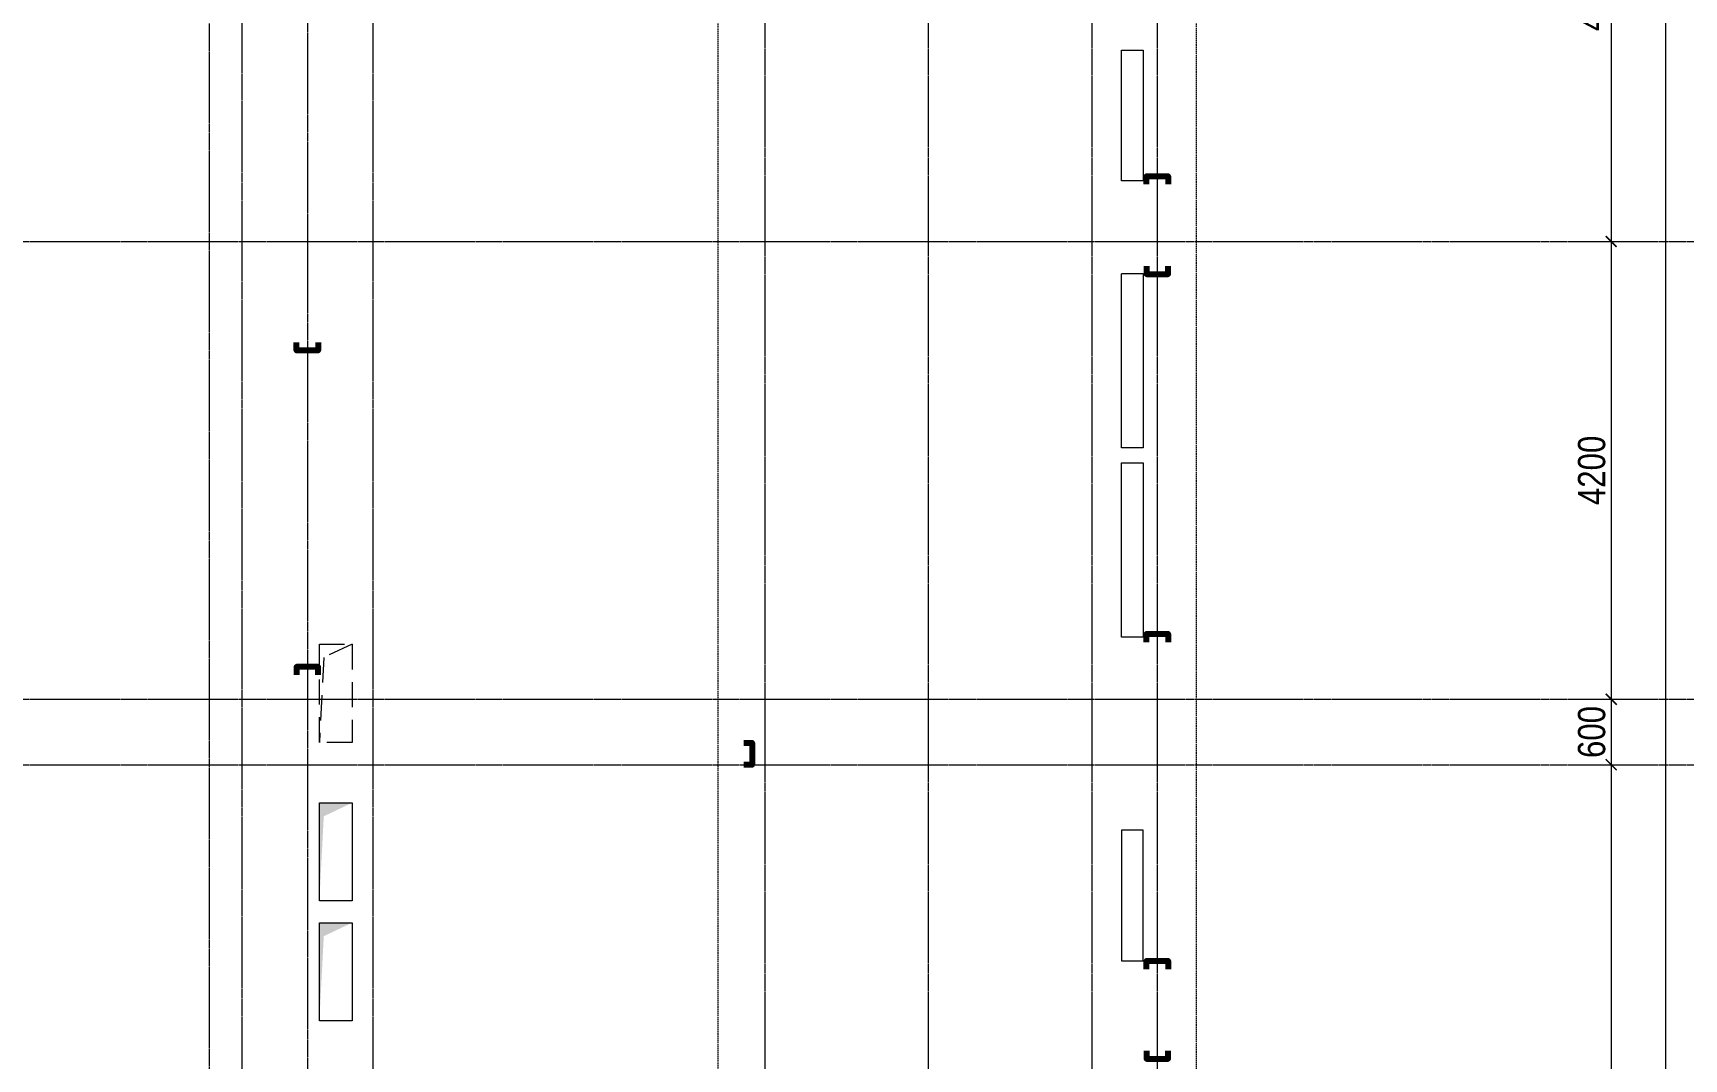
# Model space of a CAD drawing. Header units: millimetres. Extents: x -231292 to 573618, y -153144 to 564035.
# Drawn here: x -166393 to -151243, y 206795 to 216208 of the extents above; entities that cross this region are included whole.
import ezdxf

# ---------------------------------------------------------------- set-up
doc = ezdxf.new("R2010")
doc.units = ezdxf.units.MM
for name, pattern in [('CENTER2', [28.575, 19.05, -3.175, 3.175, -3.175]), ('DASHED', [19.05, 12.7, -6.35]), ('HIDDEN', [9.525, 6.35, -3.175]), ('HIDDEN2', [4.7625, 3.175, -1.5875])]:
    doc.linetypes.add(name, pattern=pattern)
doc.layers.get('0').update_dxf_attribs({"color": 250})
doc.layers.get('Defpoints').update_dxf_attribs({"color": 250})
doc.layers.add('АР_Делит', color=250, linetype='Continuous', lineweight=0, plot=False)
for name, color, linetype, lineweight in [('АР_Отопительные приборы', 250, 'HIDDEN2', 0), ('АР_Разрезы марка', 250, 'Continuous', 13), ('КМ_Фахверки', 250, 'Continuous', 80), ('ОВ_Классы', 250, 'Continuous', 0), ('ОВ_Шахты', 250, 'Continuous', 5), ('РД_Оси_100', 250, 'Continuous', 0), ('РД_Оси_размер', 250, 'Continuous', 0)]:
    doc.layers.add(name, color=color, linetype=linetype, lineweight=lineweight)
doc.styles.add('style1', font='ARIALN.TTF')
doc.dimstyles.new('Dim100_ареал', dxfattribs={"dimscale": 100, "dimtxt": 2.5, "dimasz": 1, "dimexe": 1, "dimexo": 1, "dimgap": 0.5, "dimtad": 1, "dimzin": 12, "dimdsep": 46, "dimtxsty": 'style1', "dimblk": 'ARCHTICK', "dimcen": 1, "dimdle": 1, "dimclrd": 256, "dimclre": 256, "dimaunit": 1, "dimadec": 0, "dimazin": 3, "dimtfac": 1, "dimtmove": 1, "dimatfit": 3, "dimldrblk": 'OPEN30', "dimfxl": 2, "dimfxlon": 1, "dimtolj": 1, "dimtzin": 0, "dimlwd": 9, "dimlwe": 9, "dimarcsym": 0})

# ---------------------------------------------------------------- blocks, each defined once
blk = doc.blocks.new('_ArchTick')
at = {"color": 0, "linetype": 'ByBlock', "const_width": 0.15}
blk.add_lwpolyline([(-0.5, -0.5), (0.5, 0.5)], dxfattribs=at)
blk = doc.blocks.new('*D1600')
at = {"layer": 'Defpoints', "color": 0, "transparency": 16777216}
for p in [(68364, 68320), (70364, 68320), (68364, 15000)]:
    blk.add_point(p, dxfattribs=at)
at = {"layer": 'РД_Оси_размер', "lineweight": 9, "transparency": 16777216}
for p, q in [((70364, 14900), (70364, 68420)), ((70164, 68320), (70464, 68320)), ((70164, 15000), (70464, 15000))]:
    blk.add_line(p, q, dxfattribs=at)
at = {"layer": 'РД_Оси_размер', "lineweight": 9, "transparency": 16777216, "xscale": 100, "yscale": 100, "zscale": 100}
for p, rotation in [((70364, 68320), 90), ((70364, 15000), 270)]:
    blk.add_blockref('_ArchTick', p, dxfattribs=dict(at, rotation=rotation))
at = {"layer": 'РД_Оси_размер', "color": 0, "transparency": 16777216, "insert": (70186, 41660), "char_height": 250, "attachment_point": 5, "rotation": 90, "style": 'style1'}
blk.add_mtext('\\A1;53320', dxfattribs=at)
blk = doc.blocks.new('_Open30')
at = {"color": 0, "linetype": 'ByBlock', "lineweight": -2}
for p, q in [((-1, 0.27), (0, 0)), ((0, 0), (-1, -0.27)), ((0, 0), (-1, 0))]:
    blk.add_line(p, q, dxfattribs=at)
blk = doc.blocks.new('*D28')
at = {"layer": 'Defpoints', "color": 0, "transparency": 16777216}
for p in [(68364, 63600), (68364, 59100), (69864, 59100)]:
    blk.add_point(p, dxfattribs=at)
at = {"layer": 'РД_Оси_размер', "color": 0, "lineweight": 5, "transparency": 16777216}
for p, q in [((69864, 63700), (69864, 59000)), ((69664, 63600), (69964, 63600)), ((69664, 59100), (69964, 59100))]:
    blk.add_line(p, q, dxfattribs=at)
at = {"layer": 'РД_Оси_размер', "color": 0, "lineweight": 5, "transparency": 16777216, "xscale": 100, "yscale": 100, "zscale": 100}
for p, rotation in [((69864, 63600), 90), ((69864, 59100), 270)]:
    blk.add_blockref('_ArchTick', p, dxfattribs=dict(at, rotation=rotation))
at = {"layer": 'РД_Оси_размер', "color": 0, "transparency": 16777216, "insert": (69686, 61350), "char_height": 250, "attachment_point": 5, "rotation": 90, "style": 'style1'}
blk.add_mtext('\\A1;4500', dxfattribs=at)
blk = doc.blocks.new('*D21')
at = {"layer": 'Defpoints', "color": 0, "transparency": 16777216}
for p in [(68364, 59100), (68364, 54900), (69864, 54900)]:
    blk.add_point(p, dxfattribs=at)
at = {"layer": 'РД_Оси_размер', "color": 0, "lineweight": 5, "transparency": 16777216}
for p, q in [((69664, 59100), (69964, 59100)), ((69864, 59200), (69864, 54800)), ((69664, 54900), (69964, 54900))]:
    blk.add_line(p, q, dxfattribs=at)
at = {"layer": 'РД_Оси_размер', "color": 0, "lineweight": 5, "transparency": 16777216, "xscale": 100, "yscale": 100, "zscale": 100}
for p, rotation in [((69864, 59100), 90), ((69864, 54900), 270)]:
    blk.add_blockref('_ArchTick', p, dxfattribs=dict(at, rotation=rotation))
at = {"layer": 'РД_Оси_размер', "color": 0, "transparency": 16777216, "insert": (69686, 57000), "char_height": 250, "attachment_point": 5, "rotation": 90, "style": 'style1'}
blk.add_mtext('\\A1;4200', dxfattribs=at)
blk = doc.blocks.new('*D29')
at = {"layer": 'Defpoints', "color": 0, "transparency": 16777216}
for p in [(68364, 54900), (68364, 54300), (69864, 54300)]:
    blk.add_point(p, dxfattribs=at)
at = {"layer": 'РД_Оси_размер', "color": 0, "lineweight": 5, "transparency": 16777216}
for p, q in [((69864, 55000), (69864, 54200)), ((69664, 54900), (69964, 54900)), ((69664, 54300), (69964, 54300))]:
    blk.add_line(p, q, dxfattribs=at)
at = {"layer": 'РД_Оси_размер', "color": 0, "lineweight": 5, "transparency": 16777216, "xscale": 100, "yscale": 100, "zscale": 100}
for p, rotation in [((69864, 54900), 90), ((69864, 54300), 270)]:
    blk.add_blockref('_ArchTick', p, dxfattribs=dict(at, rotation=rotation))
at = {"layer": 'РД_Оси_размер', "color": 0, "transparency": 16777216, "insert": (69686, 54600), "char_height": 250, "attachment_point": 5, "rotation": 90, "style": 'style1'}
blk.add_mtext('\\A1;600', dxfattribs=at)
blk = doc.blocks.new('*D30')
at = {"layer": 'Defpoints', "color": 0, "transparency": 16777216}
for p in [(68364, 54300), (68364, 45600), (69864, 45600)]:
    blk.add_point(p, dxfattribs=at)
at = {"layer": 'РД_Оси_размер', "color": 0, "lineweight": 5, "transparency": 16777216}
for p, q in [((69864, 54400), (69864, 45500)), ((69664, 54300), (69964, 54300)), ((69664, 45600), (69964, 45600))]:
    blk.add_line(p, q, dxfattribs=at)
at = {"layer": 'РД_Оси_размер', "color": 0, "lineweight": 5, "transparency": 16777216, "xscale": 100, "yscale": 100, "zscale": 100}
for p, rotation in [((69864, 54300), 90), ((69864, 45600), 270)]:
    blk.add_blockref('_ArchTick', p, dxfattribs=dict(at, rotation=rotation))
at = {"layer": 'РД_Оси_размер', "color": 0, "transparency": 16777216, "insert": (69686, 49950), "char_height": 250, "attachment_point": 5, "rotation": 90, "style": 'style1'}
blk.add_mtext('\\A1;8700', dxfattribs=at)
blk = doc.blocks.new('otv')
at = {"linetype": 'Continuous'}
blk.add_lwpolyline([(0, -1), (0, 0), (1, 0), (1, -1)], close=True, dxfattribs=at)
blk.add_solid([(0, -1), (0, 0), (0.135, -0.137), (1, 0)], dxfattribs=at)
blk = doc.blocks.new('otv пунктир')
at = {"linetype": 'HIDDEN', "ltscale": 0.07}
blk.add_lwpolyline([(0, 0), (0, 1), (1, 1), (1, 0)], close=True, dxfattribs=at)
blk.add_lwpolyline([(0, 1), (0.135, 0.137), (1, 0)], dxfattribs=at)
blk = doc.blocks.new('Ф_пеноблок 200')
at = {"layer": 'КМ_Фахверки'}
blk.add_lwpolyline([(0, -75), (0, 0), (200, 0), (200, -75)], dxfattribs=at)
blk = doc.blocks.new('Bottom_R_1200')
at = {"layer": 'АР_Отопительные приборы'}
blk.add_lwpolyline([(-600, -100), (600, -100), (600, 100), (-600, 100)], close=True, dxfattribs=at)
blk = doc.blocks.new('Bottom_L_1600')
at = {"layer": 'АР_Отопительные приборы'}
blk.add_lwpolyline([(800, -100), (-800, -100), (-800, 100), (800, 100)], close=True, dxfattribs=at)
blk = doc.blocks.new('Bottom_L_1200')
at = {"layer": 'АР_Отопительные приборы'}
blk.add_lwpolyline([(600, -100), (-600, -100), (-600, 100), (600, 100)], close=True, dxfattribs=at)
blk = doc.blocks.new('СОШ_2200_АР_ОСИ_М100_28.05.24')
at = {"layer": 'АР_Делит', "color": 5, "linetype": 'DASHED'}
blk.add_lwpolyline([(94145, 13855), (94145, 68320), (66055, 68320), (66055, 13857.73)], dxfattribs=at)
at = {"layer": 'РД_Оси_100', "linetype": 'CENTER2'}
for p, q in [((63600, -6155), (63600, 139938.679)), ((65100, -6155), (65100, 139938.679)), ((62100, -6155), (62100, 73302.739)), ((43327.994, 59100), (69455, 59100)), ((43327.994, 59100), (71363.995, 59100))]:
    blk.add_line(p, q, dxfattribs=at)
for points in [[(57300, 139938.679), (57300, -6155)], [(58500, 139938.679), (58500, -6155)], [(65700, -6155), (65700, 139938.679)], [(57000, 70839.76), (57000, -5755), (56700, -6155)], [(57900, 70753.904), (57900, -6155)], [(43327.994, 54900), (71363.995, 54900)], [(43327.994, 54300), (71363.995, 54300)]]:
    blk.add_lwpolyline(points, dxfattribs=at)
at = {"layer": 'РД_Оси_размер'}
for base, p1, p2, picture, middle in [((70363.995, 68320), (68363.995, 15000), (68363.995, 68320), '*D1600', (70186.352, 41660)), ((69863.995, 59100), (68363.995, 63600), (68363.995, 59100), '*D28', (69686.352, 61350)), ((69863.995, 54900), (68363.995, 59100), (68363.995, 54900), '*D21', (69686.352, 57000)), ((69863.995, 54300), (68363.995, 54900), (68363.995, 54300), '*D29', (69686.352, 54600)), ((69863.995, 45600), (68363.995, 54300), (68363.995, 45600), '*D30', (69686.352, 49950))]:
    dim = blk.add_linear_dim(base=base, p1=p1, p2=p2, angle=90, dimstyle='Dim100_ареал', dxfattribs=at)
    dim.commit()
    dim.dimension.update_dxf_attribs({"geometry": picture, "text_midpoint": middle})

msp = doc.modelspace()

# ---------------------------------------------------------------- linework, layer by layer
at = {"layer": 'АР_Разрезы марка', "linetype": 'DASHED', "lineweight": 0}
msp.add_lwpolyline([(-160104.636, 153601.967), (-160104.636, 221653.666), (-158709.843, 221653.666), (-158709.843, 258796.154), (-166117.488, 258796.154), (-166117.488, 289012.97)], dxfattribs=at)

# ---------------------------------------------------------------- block references
at = {"layer": 'АР_Отопительные приборы'}
for name, p, rotation in [('Bottom_L_1200', (-156304.958, 215451.052), 89.99999999999999), ('Bottom_L_1600', (-156304.958, 213201.039), 89.99999999999999), ('Bottom_L_1600', (-156304.958, 211465.787), 89.99999999999999), ('Bottom_R_1200', (-156304.957, 208295.141), 90)]:
    msp.add_blockref(name, p, dxfattribs=dict(at, rotation=rotation))
at = {"layer": 'КМ_Фахверки'}
for p in [(-156174.956, 214895.168), (-156174.956, 210695.168), (-156174.956, 207695.168)]:
    msp.add_blockref('Ф_пеноблок 200', p, dxfattribs=at)
at = {"layer": 'КМ_Фахверки', "xscale": -1, "rotation": 180}
for p in [(-156174.956, 213995.168), (-156174.956, 206795.168)]:
    msp.add_blockref('Ф_пеноблок 200', p, dxfattribs=at)
at = {"layer": 'КМ_Фахверки'}
for p, rotation in [((-163774.956, 213294.168), 180), ((-159794.956, 209695.168), 270)]:
    msp.add_blockref('Ф_пеноблок 200', p, dxfattribs=dict(at, rotation=rotation))
at = {"layer": 'КМ_Фахверки', "xscale": -1}
msp.add_blockref('Ф_пеноблок 200', (-163774.956, 210394.168), dxfattribs=at)
at = {"layer": 'ОВ_Классы', "xscale": 900, "yscale": 300, "rotation": 270}
msp.add_blockref('otv пунктир', (-163764.956, 210600.168), dxfattribs=at)
at = {"layer": 'ОВ_Шахты', "color": 1, "xscale": 300, "yscale": 900, "zscale": 1400}
for p in [(-163764.956, 209145.168), (-163764.956, 208045.168)]:
    msp.add_blockref('otv', p, dxfattribs=at)
at = {"layer": 'РД_Оси_100'}
msp.add_blockref('СОШ_2200_АР_ОСИ_М100_28.05.24', (-221774.956, 155195.168), dxfattribs=at)

doc.saveas('drawing.dxf')
